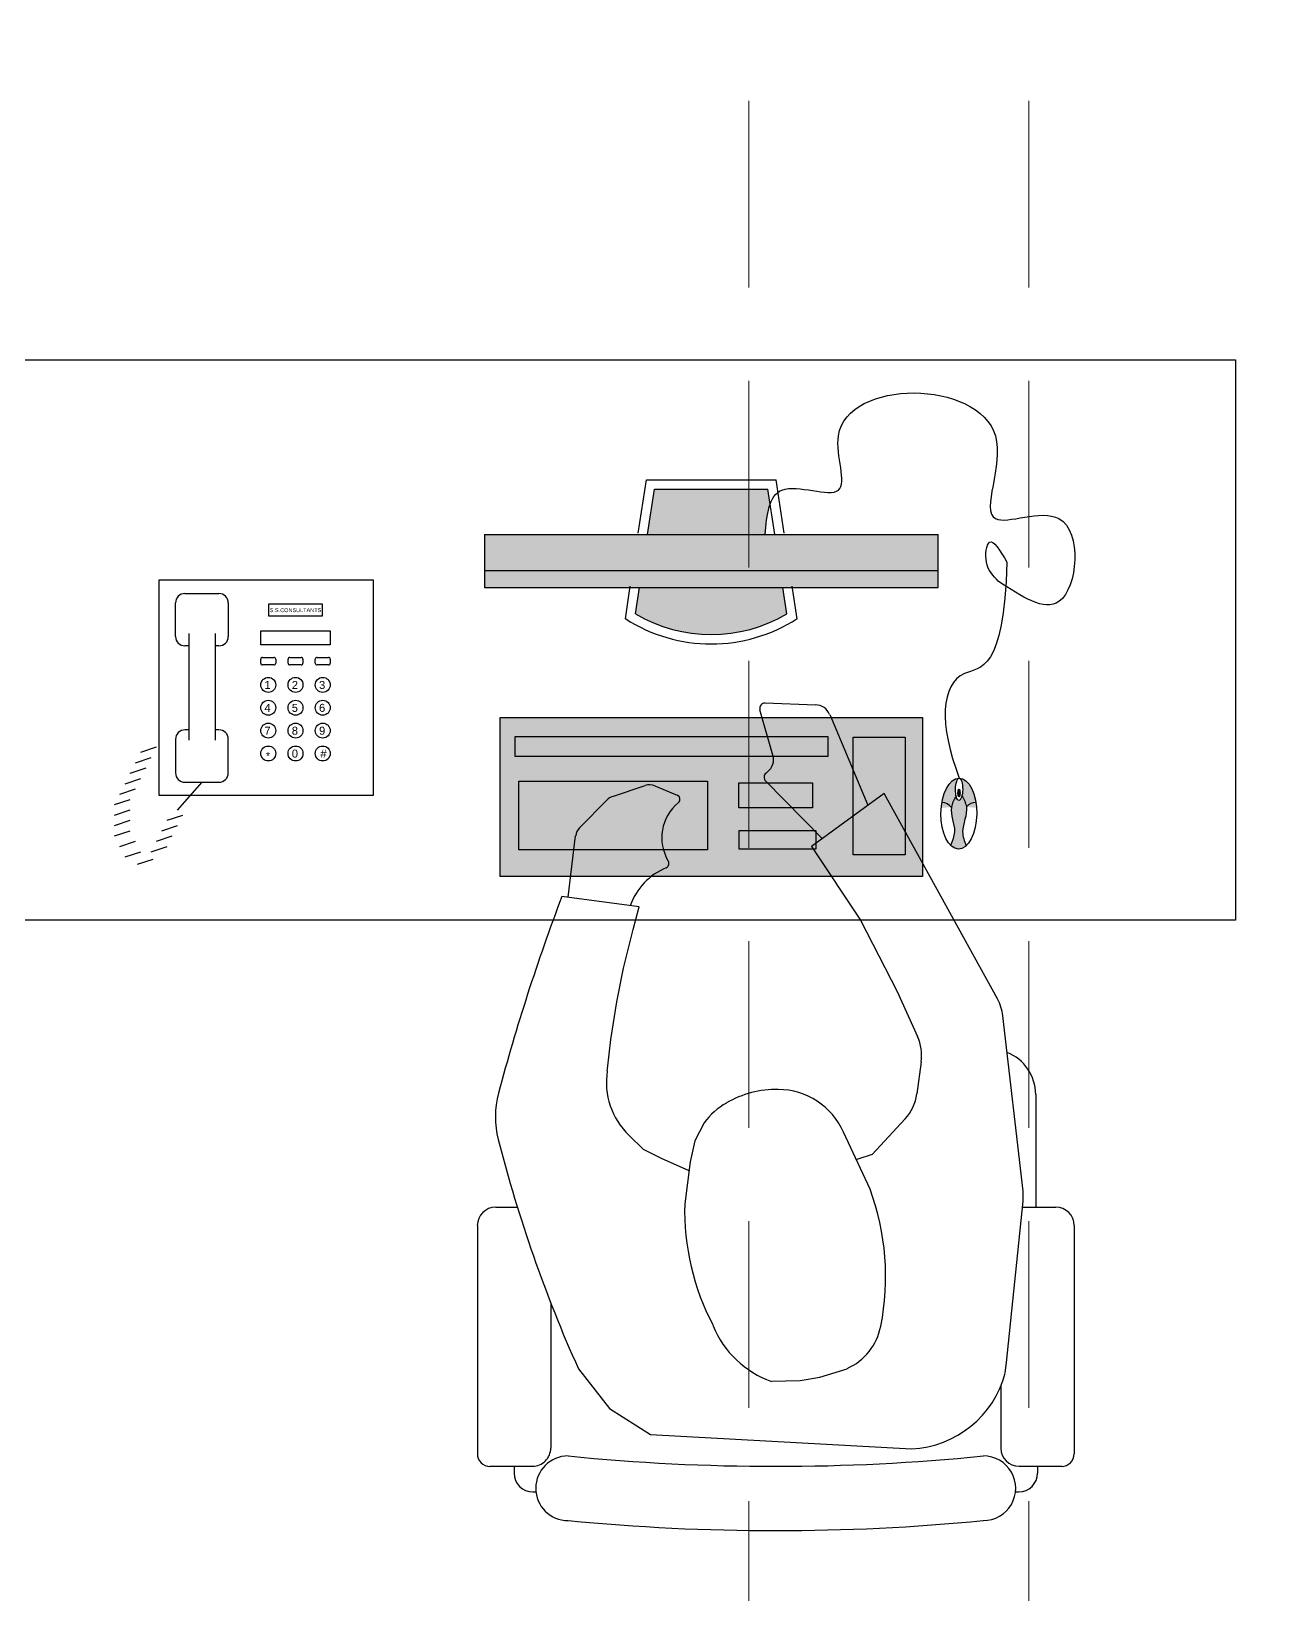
# Model space of a CAD drawing. Header units: metres. Extents: x 11749222 to 11901021, y -3863762 to -3708780.
# Drawn here: x 11803389 to 11804703, y -3829812 to -3828137 of the extents above; entities that cross this region are included whole.
import ezdxf

# ---------------------------------------------------------------- set-up
doc = ezdxf.new("R2010")
doc.units = ezdxf.units.M
doc.header["$MEASUREMENT"] = 0
doc.linetypes.add('HIDDEN', pattern=[0.375, 0.25, -0.125])
doc.layers.get('0').update_dxf_attribs({"color": 251, "linetype": 'CONTINUOUS'})
doc.layers.add('BEAM', color=251, linetype='CONTINUOUS')
doc.layers.add('HATCH', color=251, linetype='CONTINUOUS')
doc.styles.add('ARIAL', font='arial.ttf', dxfattribs={"width": 0.75})

msp = doc.modelspace()

# ---------------------------------------------------------------- hatches: boundary and pattern name
h = msp.add_hatch(color=256)
h.dxf.hatch_style = 1
h.paths.add_polyline_path([(11804198.8, -3828761.4), (11804194.5, -3828733.1), (11804041.1, -3828733.1), (11804036.8, -3828761.4, 0.272996)])
edge = h.paths.add_edge_path()
edge.add_spline(control_points=[(11804175.4, -3828676.3), (11804176.5, -3828664.5), (11804177.7, -3828652.7), (11804181, -3828643.7)], knot_values=[0, 0, 0, 0, 28.674754, 28.674754, 28.674754, 28.674754], degree=3, periodic=0)
edge.add_line((11804181, -3828643.7), (11804178.5, -3828627.7))
edge.add_line((11804178.5, -3828627.7), (11804057, -3828627.7))
edge.add_line((11804057, -3828627.7), (11804049.7, -3828676.3))
edge.add_line((11804049.7, -3828676.3), (11804175.4, -3828676.3))
h = msp.add_hatch(color=256)
h.dxf.hatch_style = 1
h.paths.add_polyline_path([(11804360.8, -3828676.3), (11803874.8, -3828676.3), (11803874.8, -3828714.8), (11804360.8, -3828714.8)])
h = msp.add_hatch(color=254)
h.dxf.hatch_style = 1
h.set_gradient(color1=(209, 209, 209), color2=(191, 191, 191), one_color=1, tint=0.75, name='INVCYLINDER')
h.paths.add_polyline_path([(11803874.8, -3828733.1), (11803874.8, -3828714.8), (11804360.8, -3828714.8), (11804360.8, -3828733.1)])
h = msp.add_hatch(color=256)
h.dxf.hatch_style = 1
h.paths.add_polyline_path([(11804325.6, -3828893.5), (11804269.9, -3828893.5), (11804269.9, -3829019.4), (11804325.6, -3829019.4)], flags=16)
h.paths.add_polyline_path([(11804113.8, -3828940.5), (11803911.7, -3828940.5), (11803911.7, -3829014.2), (11804113.8, -3829014.2)], flags=0)
h.paths.add_polyline_path([(11804242.8, -3828892.8), (11803907.9, -3828892.8), (11803907.9, -3828914.2), (11804242.8, -3828914.2)], flags=16)
h.paths.add_polyline_path([(11804344, -3828872.4), (11803891.6, -3828872.4), (11803891.6, -3829042.8), (11804344, -3829042.8)])
h.paths.add_polyline_path([(11804226.1, -3828942.3), (11804226.1, -3828969), (11804147.4, -3828969), (11804147.4, -3828942.3)], flags=0)
h.paths.add_polyline_path([(11803907.9, -3828914.2), (11803907.9, -3828892.8), (11804242.8, -3828892.8), (11804242.8, -3828914.2)], flags=0)
h.paths.add_polyline_path([(11804229.8, -3828993.5), (11804229.8, -3829013.3), (11804147.8, -3829013.3), (11804147.8, -3828993.5)], flags=16)
h.paths.add_polyline_path([(11804269.9, -3828893.5), (11804325.6, -3828893.5), (11804325.6, -3829019.4), (11804269.9, -3829019.4)], flags=0)
h.paths.add_polyline_path([(11804113.8, -3828940.5), (11804113.8, -3829014.2), (11803911.7, -3829014.2), (11803911.7, -3828940.5)], flags=16)
h.paths.add_polyline_path([(11804226.1, -3828942.3), (11804147.4, -3828942.3), (11804147.4, -3828969), (11804226.1, -3828969)], flags=16)
h = msp.add_hatch(color=254)
h.dxf.hatch_style = 1
h.set_gradient(color1=(209, 209, 209), color2=(191, 191, 191), one_color=1, tint=0.75, name='INVCYLINDER')
h.paths.add_polyline_path([(11804325.6, -3828893.5), (11804269.9, -3828893.5), (11804269.9, -3829019.4), (11804325.6, -3829019.4)])
h.paths.add_polyline_path([(11804113.8, -3828940.5), (11803911.7, -3828940.5), (11803911.7, -3829014.2), (11804113.8, -3829014.2)])
h.paths.add_polyline_path([(11804242.8, -3828892.8), (11803907.9, -3828892.8), (11803907.9, -3828914.2), (11804242.8, -3828914.2)])
h.paths.add_polyline_path([(11804226.1, -3828942.3), (11804147.4, -3828942.3), (11804147.4, -3828969), (11804226.1, -3828969)])
h.paths.add_polyline_path([(11804229.8, -3828993.5), (11804147.8, -3828993.5), (11804147.8, -3829013.3), (11804229.8, -3829013.3)])
h = msp.add_hatch(color=256)
h.dxf.hatch_style = 1
edge = h.paths.add_edge_path()
edge.add_arc((11804401.2, -3828976.7), 13.3, 89.2599, 139.4615, ccw=False)
edge.add_ellipse((11804383.1, -3828975.3), major_axis=(-0.5, -38), ratio=0.504094, start_angle=468.56, end_angle=540)
edge.add_ellipse((11804383.4, -3828949.3), major_axis=(-0.2, -12), ratio=0.321688, start_angle=0, end_angle=180, ccw=False)
edge.add_ellipse((11804383.4, -3828949.3), major_axis=(-0.2, -12), ratio=0.321688, start_angle=180, end_angle=360, ccw=False)
edge.add_ellipse((11804383.1, -3828975.3), major_axis=(-0.5, -38), ratio=0.504094, start_angle=540, end_angle=612.3014)
edge.add_arc((11804364.8, -3828976.7), 13.2, 38.5528, 89.1748, ccw=False)
edge.add_spline(control_points=[(11804375.1, -3828968.5), (11804373.9, -3828976.9), (11804381.6, -3828991.3), (11804376.2, -3829004.6), (11804374.3, -3829009.4)], knot_values=[0.469472, 0.469472, 0.469472, 0.469472, 1.407484, 1.952314, 1.952314, 1.952314, 1.952314], degree=3, periodic=0)
edge.add_ellipse((11804383.1, -3828975.3), major_axis=(-0.5, -38), ratio=0.504094, start_angle=334.232, end_angle=385.768)
edge.add_spline(control_points=[(11804390.9, -3829009.7), (11804389.1, -3829004.7), (11804384.1, -3828991.2), (11804392.4, -3828976.7), (11804391.2, -3828968.1)], knot_values=[0.450627, 0.450627, 0.450627, 0.450627, 0.995457, 1.95467, 1.95467, 1.95467, 1.95467], degree=3, periodic=0)
h = msp.add_hatch(color=256)
h.dxf.hatch_style = 1
edge = h.paths.add_edge_path()
edge.add_ellipse((11804383.2, -3828953.2), major_axis=(-0.03, -4.1), ratio=0.266102, start_angle=0, end_angle=360)
at = {"layer": 'HATCH', "ltscale": 500}
h = msp.add_hatch(color=251, dxfattribs=at)
h.dxf.hatch_style = 1
h.paths.add_polyline_path([(11782733.1, -3820581.8), (11783033.1, -3820581.8), (11783033.1, -3821481.8), (11782733.1, -3821481.8)])
h.paths.add_polyline_path([(11826143.1, -3824446.8), (11827043.1, -3824446.8), (11827043.1, -3824746.8), (11826143.1, -3824746.8)])
h.paths.add_polyline_path([(11800558.1, -3830511.8), (11800858.1, -3830511.8), (11800858.1, -3831411.8), (11800558.1, -3831411.8)])
h.paths.add_polyline_path([(11822943.1, -3830511.8), (11823543.1, -3830511.8), (11823543.1, -3830811.8), (11822943.1, -3830811.8)])
h.paths.add_polyline_path([(11779303.1, -3812391.8), (11780053.1, -3812391.8), (11780053.1, -3812691.8), (11779303.1, -3812691.8)])
h.paths.add_polyline_path([(11779303.1, -3815921.8), (11780203.1, -3815921.8), (11780203.1, -3816221.8), (11779303.1, -3816221.8)])
h.paths.add_polyline_path([(11816284.8, -3830411.8), (11817113.1, -3830411.8), (11817113.1, -3830711.8), (11816284.8, -3830711.8)])
h.paths.add_polyline_path([(11792528.1, -3829811.8), (11792828.1, -3829811.8), (11792828.1, -3830711.8), (11792528.1, -3830711.8)])
h.paths.add_polyline_path([(11786358.1, -3829961.8), (11786658.1, -3829961.8), (11786658.1, -3830711.8), (11786358.1, -3830711.8)])
h.paths.add_polyline_path([(11786033.1, -3830736.8), (11786333.1, -3830736.8), (11786333.1, -3831486.8), (11786033.1, -3831486.8)])
h.paths.add_polyline_path([(11779303.1, -3801521.8), (11780053.1, -3801521.8), (11780053.1, -3801821.8), (11779303.1, -3801821.8)])
h.paths.add_polyline_path([(11826143.1, -3801521.8), (11827043.1, -3801521.8), (11827043.1, -3801821.8), (11826143.1, -3801821.8)])
h.paths.add_polyline_path([(11779203.1, -3820581.8), (11779503.1, -3820581.8), (11779503.1, -3821481.8), (11779203.1, -3821481.8)])
h.paths.add_polyline_path([(11786033.1, -3829961.8), (11786333.1, -3829961.8), (11786333.1, -3830711.8), (11786033.1, -3830711.8)])
h.paths.add_polyline_path([(11826043.1, -3787791.8), (11826343.1, -3787791.8), (11826343.1, -3786813.5), (11826043.1, -3786813.5)])
h.paths.add_polyline_path([(11779303.1, -3808791.8), (11780053.1, -3808791.8), (11780053.1, -3809091.8), (11779303.1, -3809091.8)])
h.paths.add_polyline_path([(11807758.1, -3830511.8), (11808058.1, -3830511.8), (11808058.1, -3831411.8), (11807758.1, -3831411.8)])
h.paths.add_polyline_path([(11826143.1, -3781561.8), (11827043.1, -3781561.8), (11827043.1, -3781861.8), (11826143.1, -3781861.8)])
h.paths.add_polyline_path([(11826143.1, -3797921.8), (11827043.1, -3797921.8), (11827043.1, -3798221.8), (11826143.1, -3798221.8)])
h.paths.add_polyline_path([(11779303.1, -3805191.8), (11780053.1, -3805191.8), (11780053.1, -3805491.8), (11779303.1, -3805491.8)])
h.paths.add_polyline_path([(11811358.1, -3824481.8), (11811658.1, -3824481.8), (11811658.1, -3825381.8), (11811358.1, -3825381.8)])
h.paths.add_polyline_path([(11826143.1, -3805191.8), (11827043.1, -3805191.8), (11827043.1, -3805491.8), (11826143.1, -3805491.8)])
h.paths.add_polyline_path([(11784348.1, -3790791.8), (11784648.1, -3790791.8), (11784648.1, -3791391.8), (11784348.1, -3791391.8)])
h.paths.add_polyline_path([(11779303.1, -3790791.8), (11780203.1, -3790791.8), (11780203.1, -3791091.8), (11779303.1, -3791091.8)])
h.paths.add_polyline_path([(11826143.1, -3790791.8), (11826943.1, -3790791.8), (11826943.1, -3791091.8), (11826143.1, -3791091.8)])
h.paths.add_polyline_path([(11822943.1, -3819521.8), (11823642, -3819521.8), (11823642, -3819821.8), (11822943.1, -3819821.8)])
h.paths.add_polyline_path([(11820113.1, -3830411.8), (11820941.3, -3830411.8), (11820941.3, -3830711.8), (11820113.1, -3830711.8)])
h.paths.add_polyline_path([(11826143.1, -3812391.8), (11827043.1, -3812391.8), (11827043.1, -3812691.8), (11826143.1, -3812691.8)])
h.paths.add_polyline_path([(11784348.1, -3787191.8), (11784648.1, -3787191.8), (11784648.1, -3787791.8), (11784348.1, -3787791.8)])
h.paths.add_polyline_path([(11784673.1, -3787191.8), (11784973.1, -3787191.8), (11784973.1, -3787791.8), (11784673.1, -3787791.8)])
h.paths.add_polyline_path([(11780683.1, -3786891.8), (11780983.1, -3786891.8), (11780983.1, -3787791.8), (11780683.1, -3787791.8)])
h.paths.add_polyline_path([(11826143.1, -3830411.8), (11827043.1, -3830411.8), (11827043.1, -3830711.8), (11826143.1, -3830711.8)])
h.paths.add_polyline_path([(11798793.1, -3779261.8), (11799093.1, -3779261.8), (11799093.1, -3780161.8), (11798793.1, -3780161.8)])
h.paths.add_polyline_path([(11804823.1, -3779261.8), (11805123.1, -3779261.8), (11805123.1, -3780161.8), (11804823.1, -3780161.8)])
h.paths.add_polyline_path([(11782733.1, -3829961.8), (11783033.1, -3829961.8), (11783033.1, -3830711.8), (11782733.1, -3830711.8)])
h.paths.add_polyline_path([(11784673.1, -3790791.8), (11784973.1, -3790791.8), (11784973.1, -3791391.8), (11784673.1, -3791391.8)])
h.paths.add_polyline_path([(11795493.1, -3779261.8), (11795793.1, -3779261.8), (11795793.1, -3780161.8), (11795493.1, -3780161.8)])
h.paths.add_polyline_path([(11780683.1, -3781011.8), (11780983.1, -3781011.8), (11780983.1, -3781761.8), (11780683.1, -3781761.8)])
h.paths.add_polyline_path([(11784348.1, -3794391.8), (11784648.1, -3794391.8), (11784648.1, -3794991.8), (11784348.1, -3794991.8)])
h.paths.add_polyline_path([(11784673.1, -3794991.8), (11784973.1, -3794991.8), (11784973.1, -3794391.8), (11784673.1, -3794391.8)])
h.paths.add_polyline_path([(11782733.1, -3815471.8), (11783033.1, -3815471.8), (11783033.1, -3816221.8), (11782733.1, -3816221.8)])
h.paths.add_polyline_path([(11784348.1, -3781011.8), (11784648.1, -3781011.8), (11784648.1, -3781761.8), (11784348.1, -3781761.8)])
h.paths.add_polyline_path([(11782283.1, -3830736.8), (11783033.1, -3830736.8), (11783033.1, -3831036.8), (11782283.1, -3831036.8)])
h.paths.add_polyline_path([(11811358.1, -3830511.8), (11811658.1, -3830511.8), (11811658.1, -3831411.8), (11811358.1, -3831411.8)])
h.paths.add_polyline_path([(11782733.1, -3824481.8), (11783033.1, -3824481.8), (11783033.1, -3825231.8), (11782733.1, -3825231.8)])
h.paths.add_polyline_path([(11804158.1, -3830511.8), (11804458.1, -3830511.8), (11804458.1, -3831411.8), (11804158.1, -3831411.8)])
h.paths.add_polyline_path([(11826143.1, -3794391.8), (11827043.1, -3794391.8), (11827043.1, -3794691.8), (11826143.1, -3794691.8)])
h.paths.add_polyline_path([(11779303.1, -3797921.8), (11780053.1, -3797921.8), (11780053.1, -3798221.8), (11779303.1, -3798221.8)])
h.paths.add_polyline_path([(11820113.1, -3830736.8), (11820713.1, -3830736.8), (11820713.1, -3831036.8), (11820113.1, -3831036.8)])
h.paths.add_polyline_path([(11779028.1, -3830736.8), (11779778.1, -3830736.8), (11779778.1, -3831036.8), (11779028.1, -3831036.8)])
h.paths.add_polyline_path([(11816513.1, -3830736.8), (11817113.1, -3830736.8), (11817113.1, -3831036.8), (11816513.1, -3831036.8)])
h.paths.add_polyline_path([(11780203.1, -3794391.8), (11779303.1, -3794391.8), (11779303.1, -3794691.8), (11780203.1, -3794691.8)])
h.paths.add_polyline_path([(11792528.1, -3824481.8), (11792828.1, -3824481.8), (11792828.1, -3825381.8), (11792528.1, -3825381.8)])
h.paths.add_polyline_path([(11796958.1, -3830511.8), (11797258.1, -3830511.8), (11797258.1, -3831411.8), (11796958.1, -3831411.8)])
h.paths.add_polyline_path([(11816813.1, -3824481.8), (11817113.1, -3824481.8), (11817113.1, -3825381.8), (11816813.1, -3825381.8)])
h.paths.add_polyline_path([(11826143.1, -3815921.8), (11827043.1, -3815921.8), (11827043.1, -3816221.8), (11826143.1, -3816221.8)])
h.paths.add_polyline_path([(11826143.1, -3821181.8), (11827121.3, -3821181.8), (11827121.3, -3821481.8), (11826143.1, -3821481.8)])
h.paths.add_polyline_path([(11787103.1, -3780861.8), (11787403.1, -3780861.8), (11787403.1, -3781761.8), (11787103.1, -3781761.8)])
edge = h.paths.add_edge_path()
edge.add_line((11807608.1, -3780861.8), (11807608.1, -3781761.8))
edge.add_line((11820113.1, -3821481.8), (11821091.3, -3821481.8))
edge.add_line((11786033.1, -3815471.8), (11786033.1, -3816221.8))
edge.add_line((11807908.1, -3787791.8), (11807908.1, -3786891.8))
edge.add_line((11786333.1, -3825231.8), (11786333.1, -3824481.8))
edge.add_line((11786358.1, -3824481.8), (11786358.1, -3825231.8))
h.paths.add_polyline_path([(11804823.1, -3821181.8), (11805723.1, -3821181.8), (11805723.1, -3821481.8), (11804823.1, -3821481.8)], flags=17)
h.paths.add_polyline_path([(11789463.1, -3820581.8), (11789763.1, -3820581.8), (11789763.1, -3821481.8), (11789463.1, -3821481.8)], flags=17)
h.paths.add_polyline_path([(11786358.1, -3820731.8), (11786658.1, -3820731.8), (11786658.1, -3821481.8), (11786358.1, -3821481.8)], flags=17)
h.paths.add_polyline_path([(11786358.1, -3824481.8), (11786658.1, -3824481.8), (11786658.1, -3825231.8), (11786358.1, -3825231.8)], flags=17)
h.paths.add_polyline_path([(11794814.8, -3821181.8), (11795793.1, -3821181.8), (11795793.1, -3821481.8), (11794814.8, -3821481.8)], flags=17)
h.paths.add_polyline_path([(11796618.9, -3824481.8), (11797597.2, -3824481.8), (11797597.2, -3824781.8), (11796618.9, -3824781.8)], flags=17)
h.paths.add_polyline_path([(11810183.1, -3821181.8), (11811083.1, -3821181.8), (11811083.1, -3821481.8), (11810183.1, -3821481.8)], flags=17)
h.paths.add_polyline_path([(11798793.1, -3821181.8), (11799771.3, -3821181.8), (11799771.3, -3821481.8), (11798793.1, -3821481.8)], flags=17)
h.paths.add_polyline_path([(11816213.1, -3821181.8), (11817113.1, -3821181.8), (11817113.1, -3821481.8), (11816213.1, -3821481.8)], flags=17)
h.paths.add_polyline_path([(11786033.1, -3820731.8), (11786333.1, -3820731.8), (11786333.1, -3821481.8), (11786033.1, -3821481.8)], flags=17)
h.paths.add_polyline_path([(11786033.1, -3824481.8), (11786333.1, -3824481.8), (11786333.1, -3825231.8), (11786033.1, -3825231.8)], flags=17)
h.paths.add_polyline_path([(11810183.1, -3794391.8), (11811083.1, -3794391.8), (11811083.1, -3794691.8), (11810183.1, -3794691.8)], flags=17)
h.paths.add_polyline_path([(11804823.1, -3787191.8), (11805123.1, -3787191.8), (11805123.1, -3787791.8), (11804823.1, -3787791.8)], flags=16)
h.paths.add_polyline_path([(11804823.1, -3801521.8), (11805723.1, -3801521.8), (11805723.1, -3801821.8), (11804823.1, -3801821.8)], flags=17)
h.paths.add_polyline_path([(11801593.1, -3785331.8), (11802193.1, -3785331.8), (11802193.1, -3785631.8), (11801593.1, -3785631.8)], flags=17)
h.paths.add_polyline_path([(11801593.1, -3787491.8), (11802193.1, -3787491.8), (11802193.1, -3787791.8), (11801593.1, -3787791.8)], flags=16)
h.paths.add_polyline_path([(11810183.1, -3815921.8), (11811083.1, -3815921.8), (11811083.1, -3816221.8), (11810183.1, -3816221.8)], flags=17)
h.paths.add_polyline_path([(11786033.1, -3815471.8), (11786333.1, -3815471.8), (11786333.1, -3816221.8), (11786033.1, -3816221.8)], flags=17)
h.paths.add_polyline_path([(11795793.1, -3805491.8), (11794893.1, -3805491.8), (11794893.1, -3805191.8), (11795793.1, -3805191.8)], flags=17)
h.paths.add_polyline_path([(11788863.1, -3812391.8), (11789763.1, -3812391.8), (11789763.1, -3812691.8), (11788863.1, -3812691.8)], flags=17)
h.paths.add_polyline_path([(11795493.1, -3815621.8), (11795793.1, -3815621.8), (11795793.1, -3816521.8), (11795493.1, -3816521.8)], flags=17)
h.paths.add_polyline_path([(11788863.1, -3815921.8), (11789763.1, -3815921.8), (11789763.1, -3816221.8), (11788863.1, -3816221.8)], flags=17)
h.paths.add_polyline_path([(11804823.1, -3812391.8), (11805723.1, -3812391.8), (11805723.1, -3812691.8), (11804823.1, -3812691.8)], flags=17)
h.paths.add_polyline_path([(11786358.1, -3815471.8), (11786658.1, -3815471.8), (11786658.1, -3816221.8), (11786358.1, -3816221.8)], flags=17)
h.paths.add_polyline_path([(11788863.1, -3808791.8), (11789763.1, -3808791.8), (11789763.1, -3809091.8), (11788863.1, -3809091.8)], flags=17)
h.paths.add_polyline_path([(11810183.1, -3797921.8), (11811083.1, -3797921.8), (11811083.1, -3798221.8), (11810183.1, -3798221.8)], flags=17)
h.paths.add_polyline_path([(11810183.1, -3808791.8), (11811083.1, -3808791.8), (11811083.1, -3809091.8), (11810183.1, -3809091.8)], flags=17)
h.paths.add_polyline_path([(11810183.1, -3805191.8), (11811083.1, -3805191.8), (11811083.1, -3805491.8), (11810183.1, -3805491.8)], flags=17)
h.paths.add_polyline_path([(11813683.1, -3819521.8), (11814283.1, -3819521.8), (11814283.1, -3819821.8), (11813683.1, -3819821.8)], flags=17)
h.paths.add_polyline_path([(11820113.1, -3801521.8), (11821013.1, -3801521.8), (11821013.1, -3801821.8), (11820113.1, -3801821.8)], flags=17)
h.paths.add_polyline_path([(11816213.1, -3801521.8), (11817113.1, -3801521.8), (11817113.1, -3801821.8), (11816213.1, -3801821.8)], flags=17)
h.paths.add_polyline_path([(11798793.1, -3808491.8), (11799093.1, -3808491.8), (11799093.1, -3809391.8), (11798793.1, -3809391.8)], flags=17)
h.paths.add_polyline_path([(11804823.1, -3808791.8), (11805723.1, -3808791.8), (11805723.1, -3809091.8), (11804823.1, -3809091.8)], flags=17)
h.paths.add_polyline_path([(11820113.1, -3821181.8), (11821091.3, -3821181.8), (11821091.3, -3821481.8), (11820113.1, -3821481.8)], flags=17)
h.paths.add_polyline_path([(11795493.1, -3808491.8), (11795793.1, -3808491.8), (11795793.1, -3809391.8), (11795493.1, -3809391.8)], flags=17)
h.paths.add_polyline_path([(11816813.1, -3808491.8), (11817113.1, -3808491.8), (11817113.1, -3809391.8), (11816813.1, -3809391.8)], flags=17)
h.paths.add_polyline_path([(11798793.1, -3801521.8), (11799693.1, -3801521.8), (11799693.1, -3801821.8), (11798793.1, -3801821.8)], flags=17)
h.paths.add_polyline_path([(11811910.6, -3787491.8), (11812810.6, -3787491.8), (11812810.6, -3787791.8), (11811910.6, -3787791.8)], flags=17)
h.paths.add_polyline_path([(11816213.1, -3787491.8), (11817113.1, -3787491.8), (11817113.1, -3787791.8), (11816213.1, -3787791.8)], flags=17)
h.paths.add_polyline_path([(11820113.1, -3787491.8), (11821013.1, -3787491.8), (11821013.1, -3787791.8), (11820113.1, -3787791.8)], flags=17)
h.paths.add_polyline_path([(11804823.1, -3805191.8), (11805723.1, -3805191.8), (11805723.1, -3805491.8), (11804823.1, -3805491.8)], flags=17)
h.paths.add_polyline_path([(11798793.1, -3805191.8), (11799693.1, -3805191.8), (11799693.1, -3805491.8), (11798793.1, -3805491.8)], flags=17)
h.paths.add_polyline_path([(11792363.1, -3819521.8), (11792963.1, -3819521.8), (11792963.1, -3819821.8), (11792363.1, -3819821.8)], flags=17)
h.paths.add_polyline_path([(11804823.1, -3794391.8), (11805723.1, -3794391.8), (11805723.1, -3794691.8), (11804823.1, -3794691.8)], flags=17)
h.paths.add_polyline_path([(11788863.1, -3805191.8), (11789763.1, -3805191.8), (11789763.1, -3805491.8), (11788863.1, -3805491.8)], flags=17)
h.paths.add_polyline_path([(11820113.1, -3805191.8), (11821013.1, -3805191.8), (11821013.1, -3805491.8), (11820113.1, -3805491.8)], flags=17)
h.paths.add_polyline_path([(11816213.1, -3805191.8), (11817113.1, -3805191.8), (11817113.1, -3805491.8), (11816213.1, -3805491.8)], flags=17)
h.paths.add_polyline_path([(11820113.1, -3808491.8), (11820413.1, -3808491.8), (11820413.1, -3809391.8), (11820113.1, -3809391.8)], flags=17)
h.paths.add_polyline_path([(11798793.1, -3812091.8), (11799093.1, -3812091.8), (11799093.1, -3812991.8), (11798793.1, -3812991.8)], flags=17)
h.paths.add_polyline_path([(11820113.1, -3815621.8), (11820413.1, -3815621.8), (11820413.1, -3816521.8), (11820113.1, -3816521.8)], flags=17)
h.paths.add_polyline_path([(11804823.1, -3797921.8), (11805723.1, -3797921.8), (11805723.1, -3798221.8), (11804823.1, -3798221.8)], flags=17)
h.paths.add_polyline_path([(11816813.1, -3797621.8), (11817113.1, -3797621.8), (11817113.1, -3798521.8), (11816813.1, -3798521.8)], flags=17)
h.paths.add_polyline_path([(11820113.1, -3797621.8), (11820413.1, -3797621.8), (11820413.1, -3798521.8), (11820113.1, -3798521.8)], flags=17)
h.paths.add_polyline_path([(11794893.1, -3801521.8), (11795793.1, -3801521.8), (11795793.1, -3801821.8), (11794893.1, -3801821.8)], flags=17)
h.paths.add_polyline_path([(11809987.8, -3801521.6), (11811083.1, -3801521.8), (11811083.1, -3801821.8), (11809987.8, -3801821.6)], flags=17)
h.paths.add_polyline_path([(11788863.1, -3801521.8), (11789763.1, -3801521.8), (11789763.1, -3801821.8), (11788863.1, -3801821.8)], flags=17)
h.paths.add_polyline_path([(11803818.9, -3824481.8), (11804797.2, -3824481.8), (11804797.2, -3824781.8), (11803818.9, -3824781.8)], flags=17)
h.paths.add_polyline_path([(11795493.1, -3812091.8), (11795793.1, -3812091.8), (11795793.1, -3812991.8), (11795493.1, -3812991.8)], flags=17)
h.paths.add_polyline_path([(11791348.1, -3781761.8), (11791648.1, -3781761.8), (11791648.1, -3780961.8), (11791348.1, -3780961.8)], flags=17)
h.paths.add_polyline_path([(11820113.1, -3794091.8), (11820413.1, -3794091.8), (11820413.1, -3794991.8), (11820113.1, -3794991.8)], flags=17)
h.paths.add_polyline_path([(11795493.1, -3784731.8), (11795793.1, -3784731.8), (11795793.1, -3785631.8), (11795493.1, -3785631.8)], flags=17)
h.paths.add_polyline_path([(11810183.1, -3790791.8), (11811083.1, -3790791.8), (11811083.1, -3791091.8), (11810183.1, -3791091.8)], flags=17)
h.paths.add_polyline_path([(11804823.1, -3784731.8), (11805123.1, -3784731.8), (11805123.1, -3785631.8), (11804823.1, -3785631.8)], flags=17)
h.paths.add_polyline_path([(11791348.1, -3786891.8), (11791648.1, -3786891.8), (11791648.1, -3787791.8), (11791348.1, -3787791.8)], flags=17)
h.paths.add_polyline_path([(11807608.1, -3786891.8), (11807908.1, -3786891.8), (11807908.1, -3787791.8), (11807608.1, -3787791.8)], flags=16)
h.paths.add_polyline_path([(11788863.1, -3790791.8), (11789763.1, -3790791.8), (11789763.1, -3791091.8), (11788863.1, -3791091.8)], flags=17)
h.paths.add_polyline_path([(11798793.1, -3790791.8), (11799438.1, -3790791.8), (11799438.1, -3791091.8), (11798793.1, -3791091.8)], flags=17)
h.paths.add_polyline_path([(11787103.1, -3786891.8), (11787403.1, -3786891.8), (11787403.1, -3787791.8), (11787103.1, -3787791.8)], flags=17)
h.paths.add_polyline_path([(11816813.1, -3780861.8), (11817113.1, -3780861.8), (11817113.1, -3781761.8), (11816813.1, -3781761.8)], flags=17)
h.paths.add_polyline_path([(11795493.1, -3786891.8), (11795793.1, -3786891.8), (11795793.1, -3787791.8), (11795493.1, -3787791.8)], flags=17)
h.paths.add_polyline_path([(11812210.6, -3780861.8), (11812510.6, -3780861.8), (11812510.6, -3781761.8), (11812210.6, -3781761.8)], flags=17)
h.paths.add_polyline_path([(11820113.1, -3790791.8), (11821013.1, -3790791.8), (11821013.1, -3791091.8), (11820113.1, -3791091.8)], flags=17)
h.paths.add_polyline_path([(11795493.1, -3797621.8), (11795793.1, -3797621.8), (11795793.1, -3798521.8), (11795493.1, -3798521.8)], flags=17)
h.paths.add_polyline_path([(11788863.1, -3794391.8), (11789763.1, -3794391.8), (11789763.1, -3794691.8), (11788863.1, -3794691.8)], flags=17)
h.paths.add_polyline_path([(11807608.1, -3780861.8), (11807908.1, -3780861.8), (11807908.1, -3781761.8), (11807608.1, -3781761.8)], flags=17)
h.paths.add_polyline_path([(11816213.1, -3790791.8), (11817113.1, -3790791.8), (11817113.1, -3791091.8), (11816213.1, -3791091.8)], flags=17)
h.paths.add_polyline_path([(11820113.1, -3780861.8), (11820413.1, -3780861.8), (11820413.1, -3781761.8), (11820113.1, -3781761.8)], flags=17)
h.paths.add_polyline_path([(11807418.9, -3824481.8), (11808397.2, -3824481.8), (11808397.2, -3824781.8), (11807418.9, -3824781.8)], flags=17)
h.paths.add_polyline_path([(11804823.1, -3790791.8), (11805723.1, -3790791.8), (11805723.1, -3791091.8), (11804823.1, -3791091.8)], flags=17)
h.paths.add_polyline_path([(11804823.1, -3815921.8), (11805723.1, -3815921.8), (11805723.1, -3816221.8), (11804823.1, -3816221.8)], flags=17)
h.paths.add_polyline_path([(11798793.1, -3794091.8), (11799093.1, -3794091.8), (11799093.1, -3794991.8), (11798793.1, -3794991.8)], flags=17)
h.paths.add_polyline_path([(11810183.1, -3812391.8), (11811083.1, -3812391.8), (11811083.1, -3812691.8), (11810183.1, -3812691.8)], flags=17)
h.paths.add_polyline_path([(11795493.1, -3794991.8), (11795793.1, -3794991.8), (11795793.1, -3794094.2), (11795493.1, -3794094.2)], flags=17)
h.paths.add_polyline_path([(11816813.1, -3812091.8), (11817113.1, -3812091.8), (11817113.1, -3812991.8), (11816813.1, -3812991.8)], flags=17)
h.paths.add_polyline_path([(11798793.1, -3815621.8), (11799093.1, -3815621.8), (11799093.1, -3816521.8), (11798793.1, -3816521.8)], flags=17)
h.paths.add_polyline_path([(11820113.1, -3812091.8), (11820413.1, -3812091.8), (11820413.1, -3812991.8), (11820113.1, -3812991.8)], flags=17)
h.paths.add_polyline_path([(11794814.8, -3790791.8), (11795793.1, -3790791.8), (11795793.1, -3791091.8), (11794814.8, -3791091.8)], flags=17)
h.paths.add_polyline_path([(11816813.1, -3815621.8), (11817113.1, -3815621.8), (11817113.1, -3816521.8), (11816813.1, -3816521.8)], flags=17)
h.paths.add_polyline_path([(11798793.1, -3797621.8), (11799093.1, -3797621.8), (11799093.1, -3798521.8), (11798793.1, -3798521.8)], flags=17)
h.paths.add_polyline_path([(11788863.1, -3797921.8), (11789763.1, -3797921.8), (11789763.1, -3798221.8), (11788863.1, -3798221.8)], flags=17)
h.paths.add_polyline_path([(11816813.1, -3794091.8), (11817113.1, -3794091.8), (11817113.1, -3794991.8), (11816813.1, -3794991.8)], flags=17)
h.paths.add_polyline_path([(11820413.1, -3824539), (11820113.1, -3824539), (11820113.1, -3825460.1), (11820413.1, -3825460.1)])

# ---------------------------------------------------------------- linework, layer by layer
at = {"lineweight": 25, "ltscale": 500}
for p, q in [((11802379.5, -3828489.4, 0), (11804679.3, -3828489.4, 0)), ((11804679.3, -3828489.4, 0), (11804679.3, -3829089.4, 0)), ((11804679.3, -3829089.4, 0), (11802379.5, -3829089.4, 0))]:
    msp.add_line(p, q, dxfattribs=at)
at = {"lineweight": 25}
for p, q in [((11804039.7, -3828674.8), (11804048.3, -3828617.6)), ((11804048.3, -3828617.6), (11804187.2, -3828617.6)), ((11804195.9, -3828674.8), (11804187.2, -3828617.6)), ((11804049.7, -3828676.3), (11804057, -3828627.7)), ((11804057, -3828627.7), (11804178.5, -3828627.7)), ((11804185.9, -3828676.3), (11804178.5, -3828627.7)), ((11803874.8, -3828676.3), (11804360.8, -3828676.3)), ((11803874.8, -3828676.3), (11803874.8, -3828733.1)), ((11804360.8, -3828733.1), (11804360.8, -3828676.3)), ((11803874.8, -3828714.8), (11804360.8, -3828714.8)), ((11803526, -3828725.1, 0), (11803526, -3828955.4, 0)), ((11803756, -3828725.1, 0), (11803526, -3828725.1, 0)), ((11803756, -3828955.4, 0), (11803756, -3828725.1, 0)), ((11803874.8, -3828733.1), (11804360.8, -3828733.1)), ((11804025.8, -3828766.5), (11804031.1, -3828731.6)), ((11804036.8, -3828761.4), (11804041.1, -3828733.1)), ((11804198.8, -3828761.4), (11804194.5, -3828733.1)), ((11804209.8, -3828766.5), (11804204.5, -3828731.6)), ((11803544, -3828785.6, 0), (11803544, -3828749.6, 0)), ((11803554, -3828739.6, 0), (11803590.5, -3828739.6, 0)), ((11803600.5, -3828749.6, 0), (11803600.5, -3828785.6, 0)), ((11803644, -3828750.7), (11803701, -3828750.7)), ((11803644, -3828763.8), (11803644, -3828750.7)), ((11803701, -3828750.7), (11803701, -3828763.8)), ((11803701, -3828763.8), (11803644, -3828763.8)), ((11803558.2, -3828782.2, 0), (11803558.2, -3828896.5, 0)), ((11803586.3, -3828782.2, 0), (11803586.3, -3828896.5, 0)), ((11803635.3, -3828779.4), (11803709.7, -3828779.4)), ((11803635.3, -3828794.4), (11803635.3, -3828779.4)), ((11803709.7, -3828779.4), (11803709.7, -3828794.4)), ((11803558.2, -3828795.6, 0), (11803554, -3828795.6, 0)), ((11803590.5, -3828795.6, 0), (11803586.2, -3828795.6, 0)), ((11803709.7, -3828794.4), (11803635.3, -3828794.4)), ((11803635.3, -3828814, 0), (11803635.3, -3828810, 0)), ((11803637.3, -3828808, 0), (11803649.3, -3828808, 0)), ((11803649.3, -3828816, 0), (11803637.3, -3828816, 0)), ((11803651.3, -3828810, 0), (11803651.3, -3828814, 0)), ((11803664.5, -3828814, 0), (11803664.5, -3828810, 0)), ((11803666.5, -3828808, 0), (11803678.5, -3828808, 0)), ((11803678.5, -3828816, 0), (11803666.5, -3828816, 0)), ((11803680.5, -3828810, 0), (11803680.5, -3828814, 0)), ((11803693.7, -3828814, 0), (11803693.7, -3828810, 0)), ((11803695.7, -3828808, 0), (11803707.7, -3828808, 0)), ((11803707.7, -3828816, 0), (11803695.7, -3828816, 0)), ((11803709.7, -3828810, 0), (11803709.7, -3828814, 0)), ((11804183.9, -3828912.6), (11804170, -3828864.1)), ((11804175.6, -3828856.8), (11804229.6, -3828858.7)), ((11804244.7, -3828869.2), (11804285.5, -3828966.4)), ((11803558.2, -3828885.6, 0), (11803554, -3828885.6, 0)), ((11803590.5, -3828885.6, 0), (11803586.2, -3828885.6, 0)), ((11803891.6, -3828872.4), (11804344, -3828872.4)), ((11803891.6, -3829042.8), (11803891.6, -3828872.4)), ((11804344, -3828872.4), (11804344, -3829042.8)), ((11803523.2, -3828904.3, 0), (11803506.4, -3828909.9, 0)), ((11803544, -3828895.6, 0), (11803544, -3828931.7, 0)), ((11803600.5, -3828931.7, 0), (11803600.5, -3828895.6, 0)), ((11803907.9, -3828892.8), (11804242.8, -3828892.8)), ((11803907.9, -3828914.2), (11803907.9, -3828892.8)), ((11804242.8, -3828892.8), (11804242.8, -3828914.2)), ((11804269.9, -3828893.5), (11804325.6, -3828893.5)), ((11804269.9, -3829019.4), (11804269.9, -3828893.5)), ((11804325.6, -3828893.5), (11804325.6, -3829019.4)), ((11803517.6, -3828915.5, 0), (11803500.8, -3828921.2, 0)), ((11804242.8, -3828914.2), (11803907.9, -3828914.2)), ((11803506.4, -3828938, 0), (11803489.6, -3828943.6, 0)), ((11803512, -3828926.8, 0), (11803495.2, -3828932.4, 0)), ((11804176.5, -3828931.9), (11804178.2, -3828930.6)), ((11803500.8, -3828949.2, 0), (11803484, -3828954.8, 0)), ((11803526, -3828955.4, 0), (11803756, -3828955.4, 0)), ((11803572.2, -3828941.7, 0), (11803545.7, -3828971.6, 0)), ((11803554, -3828941.7, 0), (11803590.5, -3828941.7, 0)), ((11803911.7, -3828940.5), (11804113.8, -3828940.5)), ((11803911.7, -3829014.2), (11803911.7, -3828940.5)), ((11804011.9, -3828957), (11804047, -3828945.2)), ((11804057.4, -3828945.5), (11804081.2, -3828955.4)), ((11804113.8, -3828940.5), (11804113.8, -3829014.2)), ((11804147.4, -3828942.3), (11804226.1, -3828942.3)), ((11804147.4, -3828969), (11804147.4, -3828942.3)), ((11804236.5, -3829002), (11804176, -3828940.3)), ((11804303.2, -3828953.8), (11804225.2, -3829010.7)), ((11804226.1, -3828942.3), (11804226.1, -3828969)), ((11804424.4, -3829173.8), (11804303.2, -3828953.8)), ((11803495.2, -3828960.4, 0), (11803478.4, -3828966, 0)), ((11803495.2, -3828971.6, 0), (11803478.4, -3828977.2, 0)), ((11803976.7, -3828990.4), (11804006.2, -3828960.6)), ((11804226.1, -3828969), (11804147.4, -3828969)), ((11803495.2, -3828982.8, 0), (11803478.4, -3828988.4, 0)), ((11803545.7, -3828988.4, 0), (11803528.8, -3828994, 0)), ((11803551.3, -3828977.2, 0), (11803534.5, -3828982.8, 0)), ((11803495.2, -3828994, 0), (11803478.4, -3828999.6, 0)), ((11803500.8, -3829005.2, 0), (11803484, -3829010.9, 0)), ((11803540.1, -3828999.6, 0), (11803523.2, -3829005.2, 0)), ((11803964.6, -3829064.9), (11803972.5, -3828999)), ((11804147.8, -3828993.5), (11804229.8, -3828993.5)), ((11804147.8, -3829013.3), (11804147.8, -3828993.5)), ((11804229.8, -3828993.5), (11804229.8, -3829013.3)), ((11803506.4, -3829016.5, 0), (11803489.6, -3829022.1, 0)), ((11803534.5, -3829010.9, 0), (11803517.6, -3829016.5, 0)), ((11804113.8, -3829014.2), (11803911.7, -3829014.2)), ((11804229.8, -3829013.3), (11804147.8, -3829013.3)), ((11804225.2, -3829010.7), (11804277.8, -3829089.4)), ((11804325.6, -3829019.4), (11804269.9, -3829019.4)), ((11803519.6, -3829024.4, 0), (11803502.8, -3829030, 0)), ((11804344, -3829042.8), (11803891.6, -3829042.8)), ((11804040.6, -3829075.2), (11803957.8, -3829064.2)), ((11804034.3, -3829099.5), (11804040.6, -3829075.2)), ((11804277.8, -3829089.4), (11804316.9, -3829166)), ((11804023.7, -3829140.7), (11804034.3, -3829099.5)), ((11804016.6, -3829176.9), (11804023.7, -3829140.7)), ((11804316.9, -3829166), (11804338.7, -3829214.2)), ((11804010.2, -3829217.4), (11804016.6, -3829176.9)), ((11804451.8, -3829379.9), (11804430.1, -3829191.9)), ((11804006.7, -3829248.6), (11804010.2, -3829217.4)), ((11804006.4, -3829250.9), (11804006.7, -3829248.6)), ((11804342.7, -3829241.1), (11804338, -3829275.6)), ((11804465.4, -3829276.2), (11804465.4, -3829396.9)), ((11804110.2, -3829306.6), (11804100.3, -3829325.7)), ((11804325.4, -3829302.3), (11804290.2, -3829340.6)), ((11804045.4, -3829335), (11804029.8, -3829320.1)), ((11804288, -3829377.5), (11804259.4, -3829316.4)), ((11804064.6, -3829344.9), (11804045.4, -3829335)), ((11804100.3, -3829325.7), (11804095.4, -3829348.5)), ((11804290.2, -3829340.6), (11804273.8, -3829346)), ((11804094.1, -3829358.1), (11804064.6, -3829344.9)), ((11804095.4, -3829348.5), (11804089.7, -3829393.2)), ((11804434.1, -3829563.4), (11804451.8, -3829390.5)), ((11803886.9, -3829396.9), (11803910, -3829396.9)), ((11804451.2, -3829396.9), (11804486.9, -3829396.9)), ((11803867.3, -3829416.6), (11803867.3, -3829661.1)), ((11804506.6, -3829416.6), (11804506.6, -3829661.1)), ((11803945.9, -3829499.7), (11803945.9, -3829654.9)), ((11803975.5, -3829570.1), (11804008.9, -3829612.7)), ((11804234.2, -3829579.1), (11804263.3, -3829569.9)), ((11804432.7, -3829574.5), (11804434.1, -3829563.4)), ((11804182.4, -3829583.4), (11804212.9, -3829582.7)), ((11804212.9, -3829582.7), (11804234.2, -3829579.1)), ((11804427.9, -3829588.6), (11804427.9, -3829654.9)), ((11804008.9, -3829612.7), (11804052.9, -3829640.4)), ((11804052.9, -3829640.4), (11804332.5, -3829655.6)), ((11803880.7, -3829674.5), (11803926.4, -3829674.5)), ((11803906.6, -3829674.5), (11803906.6, -3829681.7)), ((11804447.5, -3829674.5), (11804493.2, -3829674.5)), ((11804467.3, -3829674.5), (11804467.3, -3829681.7)), ((11803926.8, -3829701.9), (11803930.1, -3829701.9)), ((11804443.7, -3829701.9), (11804447.1, -3829701.9))]:
    msp.add_line(p, q, dxfattribs=at)
for centre in [(11803643.3, -3828837.4, 0), (11803672.5, -3828837.4, 0), (11803701.7, -3828837.4, 0), (11803643.3, -3828861.9, 0), (11803672.5, -3828861.9, 0), (11803701.7, -3828861.9, 0), (11803643.3, -3828886.4, 0), (11803672.5, -3828886.4, 0), (11803701.7, -3828886.4, 0), (11803643.3, -3828910.9, 0), (11803672.5, -3828910.9, 0), (11803701.7, -3828910.9, 0)]:
    msp.add_circle(centre, 8)
for centre, radius, start, end in [((11803554, -3828749.6, 0), 10, 90, 179.9945), ((11803590.5, -3828749.6, 0), 10, 359.9945, 90), ((11804117.8, -3828624.1), 169.5, 237.1302, 302.8698), ((11804117.8, -3828624.1), 159.4, 239.4611, 300.5389), ((11803554, -3828785.6, 0), 10, 179.9945, 270), ((11803590.5, -3828785.6, 0), 10, 270, 359.9945), ((11803637.3, -3828810, 0), 2, 90, 180), ((11803637.3, -3828814, 0), 2, 180, 270), ((11803649.3, -3828810, 0), 2, 0, 90), ((11803649.3, -3828814, 0), 2, 270, 0), ((11803666.5, -3828810, 0), 2, 90, 180), ((11803666.5, -3828814, 0), 2, 180, 270), ((11803678.5, -3828810, 0), 2, 0, 90), ((11803678.5, -3828814, 0), 2, 270, 0), ((11803695.7, -3828810, 0), 2, 90, 180), ((11803695.7, -3828814, 0), 2, 180, 270), ((11803707.7, -3828810, 0), 2, 0, 90), ((11803707.7, -3828814, 0), 2, 270, 0), ((11803554, -3828895.6, 0), 10, 90, 180.0055), ((11803590.5, -3828895.6, 0), 10, 0.0055, 90), ((11803554, -3828931.7, 0), 10, 180.0055, 270), ((11803590.5, -3828931.7, 0), 10, 270, 0.0055), ((11804364.7, -3828976.7), 13.2, 37.5347, 89.1748), ((11804401.2, -3828976.7), 13.3, 89.2599, 139.5773)]:
    msp.add_arc(centre, radius, start, end)
for centre, major_axis, start_param, end_param in [((11804175.4, -3828862.5), (-4.01, 4.01), -0.820791, 1.065616), ((11804229, -3828875.7), (12, 12), 5.894858, 7.03319), ((11804167.6, -3828917.3), (-12, 12), 3.025729, 4.207208), ((11804180, -3828936.3), (4.01, 4.01), 1.454932, 3.132464), ((11804051.7, -3828959.2), (10.4, 10.4), 0.392715, 1.111217), ((11804079.4, -3828960), (-3.48, 3.48), 3.044095, 5.105104), ((11804016.7, -3828971), (-10.4, 10.4), -0.459579, 0.004984), ((11804113.2, -3829001.1), (34.2, 34.2), 1.473299, 2.900347), ((11803987.2, -3829000.8), (10.4, 10.4), 1.575781, 2.235741), ((11804096.3, -3829097.4), (-49.1, 49.1), -0.389622, 0.44073), ((11804067.6, -3829028.7), (3.48, 3.48), 4.322767, 6.041939), ((11805981.7, -3829833.1), (-1530.9, 1530.9), 0.422326, 0.524594), ((11804381.3, -3829197.5), (34.8, 34.8), 5.612395, 6.001159), ((11804293.9, -3829234.5), (-34.8, 34.8), 3.79164, 4.353509), ((11804417, -3829276.2), (34.2, 34.2), 5.497787, 6.69493), ((11804084.1, -3829263.1), (55.6, 55.6), 2.20036, 3.165612), ((11804187.4, -3829376), (74.4, 74.4), 0.764553, 1.316959), ((11804189.5, -3829347.2), (-54, 54), 4.341426, 5.496709), ((11803985, -3829300.2), (-69.6, 69.6), 0.524594, 1.034846), ((11804172, -3829352.1), (-54.3, 54.3), -0.268954, 0.150173), ((11804289.3, -3829269), (-34.8, 34.8), 3.183154, 3.79164), ((11805345, -3828953.7), (-401.5, 1447.1), 1.549601, 1.723123), ((11804029.7, -3829471.6), (-194.4, 194.4), 3.73355, 4.276249), ((11804402.9, -3829385.5), (-34.8, 34.8), 3.824541, 4.041599), ((11803886.9, -3829416.6), (13.9, 13.9), 0.785398, 2.356194), ((11804355.4, -3829399.7), (259.3, 59.8), 2.890446, 3.399922), ((11804486.9, -3829416.6), (13.9, 13.9), 5.497787, 7.068583), ((11804217, -3829484.6), (74.1, 74.1), 2.74069, 3.590533), ((11804237.3, -3829512), (-44.8, 44.8), 2.779238, 3.730613), ((11804327.4, -3829546.9), (-77, 77), 2.402881, 3.670313), ((11803926.4, -3829654.9), (-13.8, 13.8), 2.356194, 3.926991), ((11804447.5, -3829654.9), (-13.8, 13.8), 0.785398, 2.356194), ((11803880.7, -3829661.1), (9.49, 9.49), 2.356194, 3.926991), ((11803964.5, -3829698), (-24.5, 24.5), -0.785398, 2.356194), ((11804186.9, -3827444.2), (-42.1, 2229.9), 3.022801, 3.222589), ((11804409.3, -3829698), (-24.5, 24.5), 2.356194, 5.497787), ((11804493.2, -3829661.1), (-9.49, 9.49), 2.356194, 3.926991), ((11803926.8, -3829681.7), (-14.3, 14.3), 0.785398, 2.356194), ((11804447.1, -3829681.7), (14.3, 14.3), 3.926991, 5.497787), ((11804186.9, -3827444.5), (-2298.1, 58.4), 1.499279, 1.693085)]:
    msp.add_ellipse(centre, major_axis=major_axis, ratio=1, start_param=start_param, end_param=end_param)
for centre, major_axis, ratio in [((11804383, -3828975.3), (-0.5, -38), 0.504094), ((11804383.3, -3828949.3), (-0.2, -12), 0.321688), ((11804383.2, -3828953.2), (-0.03, -4.1), 0.266102)]:
    msp.add_ellipse(centre, major_axis=major_axis, ratio=ratio)
for points in [[(11804175.4, -3828676.3), (11804193.5, -3828628.8), (11804254.1, -3828628.8), (11804254.1, -3828570.6), (11804422.2, -3828570.6), (11804422.2, -3828659.3), (11804490.3, -3828659.3), (11804490.3, -3828748.1), (11804425.3, -3828726.3)], [(11804425.3, -3828726.3), (11804412.6, -3828706.1), (11804415.8, -3828684.6), (11804434.6, -3828705.8)], [(11804380.1, -3828956.3), (11804375.1, -3828968.5), (11804378.3, -3828994.7), (11804374.2, -3829009.4)], [(11804386.4, -3828956.3), (11804391.1, -3828968.1), (11804387.1, -3828994.8), (11804390.9, -3829009.7)]]:
    msp.add_spline(points, degree=3)
msp.add_open_spline([(11804434.6, -3828705.8), (11804431.4, -3828824.3), (11804365.4, -3828808.6), (11804361.4, -3828879.5), (11804383.5, -3828937.3)], degree=3, knots=[0, 0, 0, 0, 1.558339, 3.964451, 3.964451, 3.964451, 3.964451])
at = {"layer": 'BEAM', "linetype": 'HIDDEN', "lineweight": 18, "ltscale": 800}
for p, q in [((11804158.1, -3830511.8), (11804158.1, -3824781.8)), ((11804458.1, -3830511.8), (11804458.1, -3824781.8))]:
    msp.add_line(p, q, dxfattribs=at)

# ---------------------------------------------------------------- texts
at = {"lineweight": 20, "style": 'ARIAL'}
for s, height, p in [('S.S.CONSULTANTS', 4.234, (11803644.9, -3828759.5, 0)), ('1', 8.57, (11803639.2, -3828841.8, 0)), ('2', 8.57, (11803668.5, -3828841.8, 0)), ('3', 8.57, (11803697.7, -3828841.8, 0)), ('4', 8.57, (11803639.2, -3828866.3, 0)), ('5', 8.57, (11803668.5, -3828866.3, 0)), ('6', 8.57, (11803697.7, -3828866.3, 0)), ('7', 8.57, (11803639.2, -3828890.8, 0)), ('8', 8.57, (11803668.5, -3828890.8, 0)), ('9', 8.57, (11803697.7, -3828890.8, 0)), ('*', 8.57, (11803640.7, -3828917.8, 0)), ('0', 8.57, (11803668.5, -3828915.3, 0)), ('#', 8.57, (11803699.2, -3828915.3, 0))]:
    msp.add_text(s, height=height, dxfattribs=at).set_placement(p)

doc.saveas('drawing.dxf')
